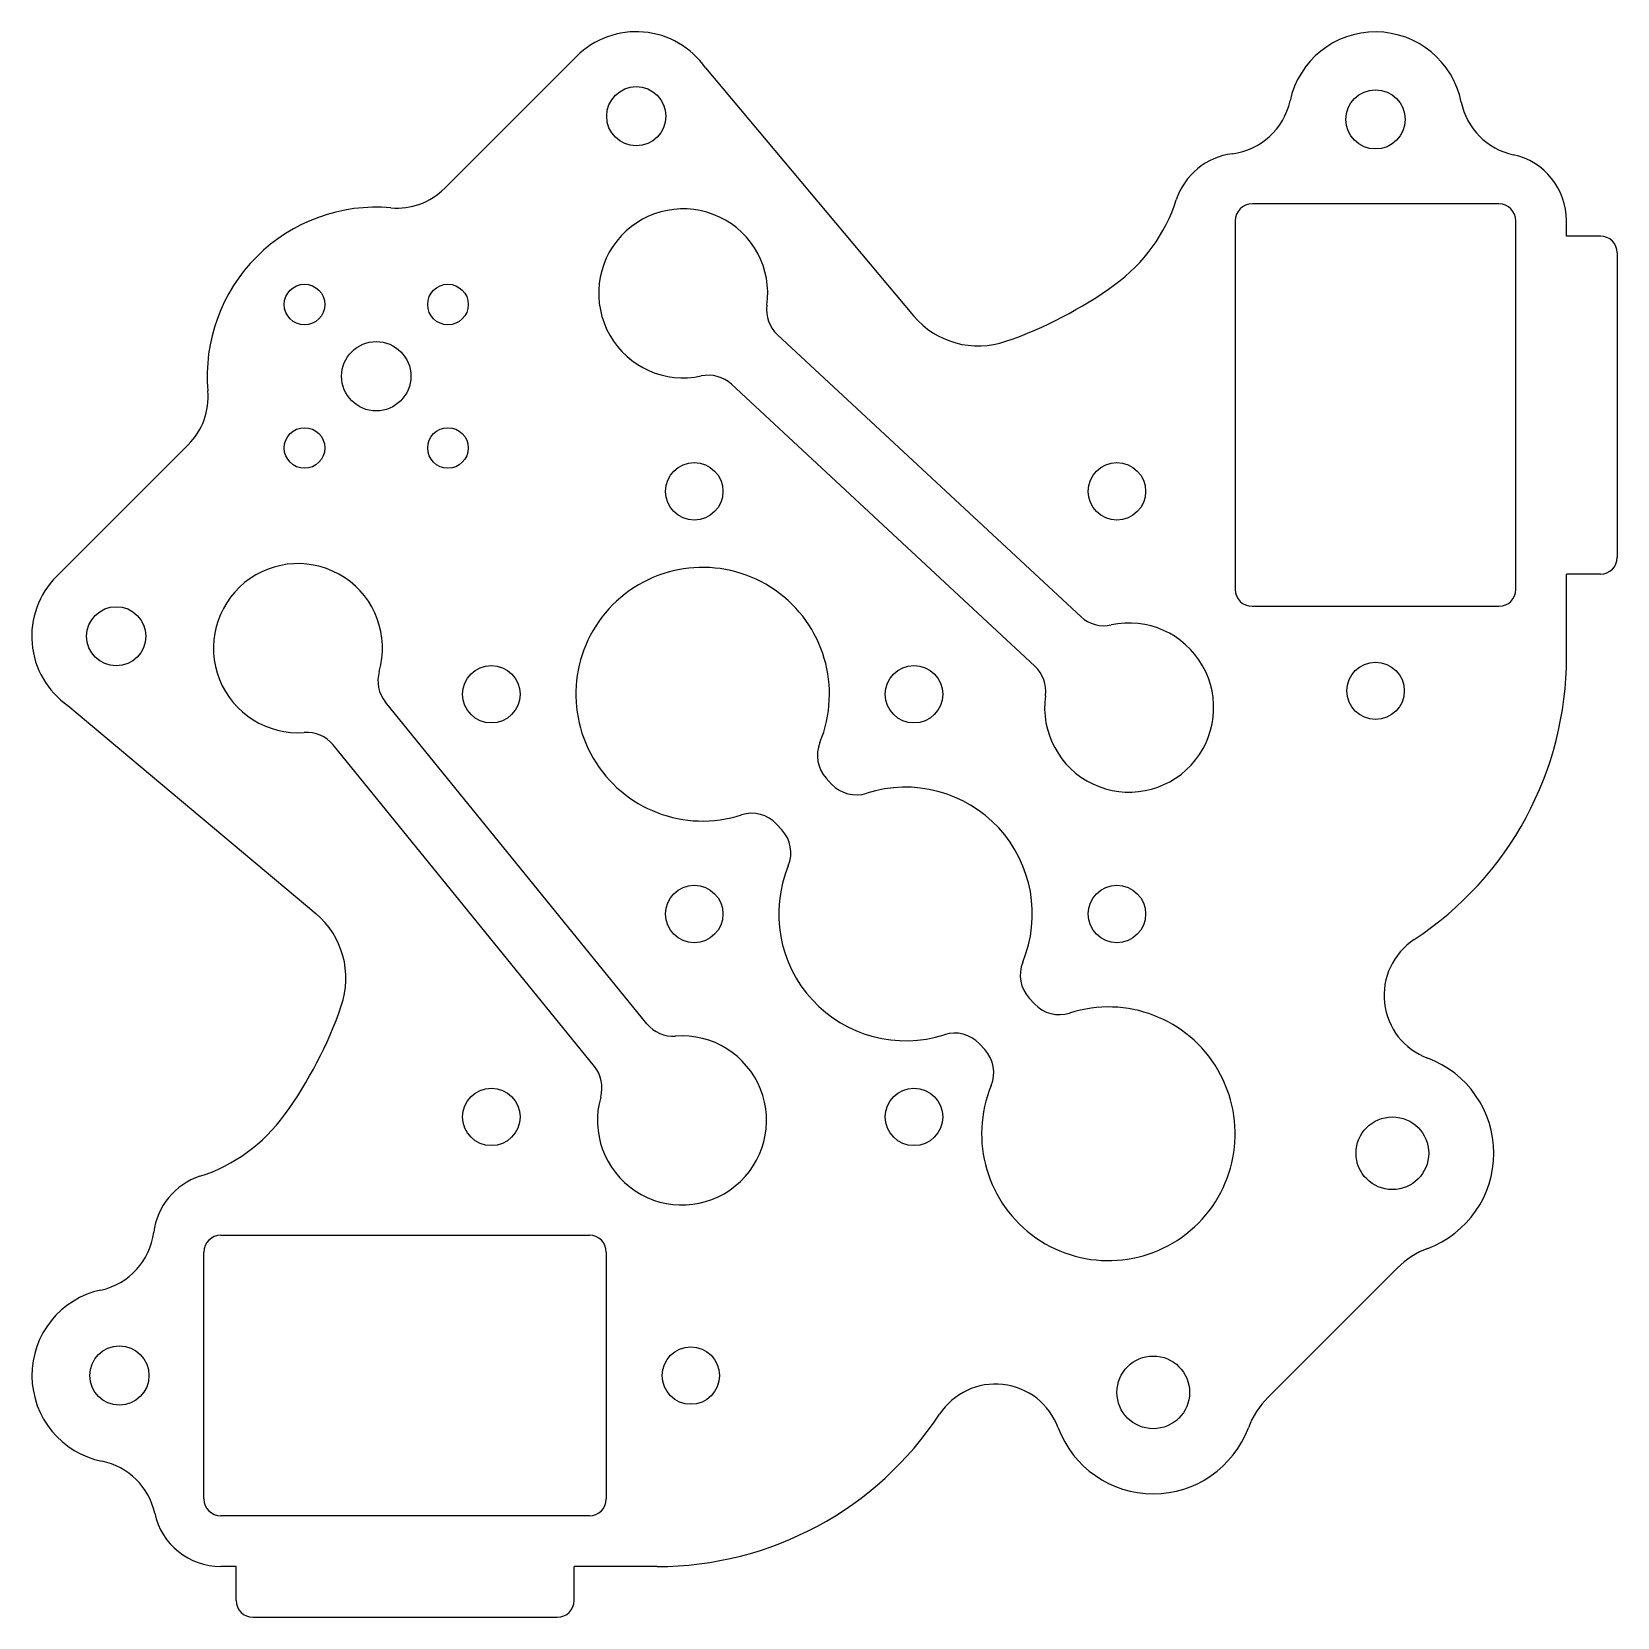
# Model space of a CAD drawing. Header units: millimetres. Extents: x -41.7 to 52.1, y -52.1 to 41.7.
import ezdxf

# ---------------------------------------------------------------- set-up
doc = ezdxf.new("R2010")
doc.units = ezdxf.units.MM

msp = doc.modelspace()

# ---------------------------------------------------------------- linework, layer by layer
at = {"color": 7, "linetype": 'Continuous', "lineweight": 25}
for p, q in [((-17.26, 32.426), (-9.464, 40.223)), ((-1.832, 39.555), (10.476, 24.886)), ((45.1, 31.5), (30.5, 31.5)), ((29.5, 30.5), (29.5, 8.7)), ((46.1, 8.7), (46.1, 30.5)), ((49.1, 29.6), (49.1, 30.5)), ((51.1, 29.6), (49.1, 29.6)), ((52.1, 28.6), (52.1, 10.6)), ((20.379, 7.084), (2.42, 23.765)), ((17.656, 4.153), (-0.302, 20.835)), ((-40.223, 9.464), (-32.426, 17.26)), ((49.1, 4.7), (49.1, 9.6)), ((51.1, 9.6), (49.1, 9.6)), ((30.5, 7.7), (45.1, 7.7)), ((-5.299, -16.99), (-20.761, 2.028)), ((-39.555, 1.832), (-24.886, -10.476)), ((-8.402, -19.513), (-23.865, -0.495)), ((5.625, -2.812), (5.314, -2.475)), ((2.375, -5.188), (2.686, -5.525)), ((17.625, -15.812), (17.314, -15.475)), ((14.375, -18.188), (14.686, -18.525)), ((-30.5, -29.5), (-8.7, -29.5)), ((-31.5, -45.1), (-31.5, -30.5)), ((-7.7, -30.5), (-7.7, -45.1)), ((31.43, -39.092), (39.092, -31.43)), ((-8.7, -46.1), (-30.5, -46.1)), ((-29.6, -49.1), (-30.5, -49.1)), ((-29.6, -51.1), (-29.6, -49.1)), ((-9.6, -51.1), (-9.6, -49.1)), ((-4.7, -49.1), (-9.6, -49.1)), ((-28.6, -52.1), (-10.6, -52.1))]:
    msp.add_line(p, q, dxfattribs=at)
for centre, radius in [((-5.928, 36.687), 1.75), ((37.8, 36.5), 1.75), ((-25.55, 25.55), 1.2), ((-17.065, 25.55), 1.2), ((-21.308, 21.308), 2.05), ((-25.55, 17.065), 1.2), ((-17.065, 17.065), 1.2), ((-2.5, 14.5), 1.7), ((22.5, 14.5), 1.7), ((-36.687, 5.928), 1.75), ((-14.5, 2.5), 1.7), ((10.5, 2.5), 1.7), ((37.8, 2.7), 1.7), ((-2.5, -10.5), 1.7), ((22.5, -10.5), 1.7), ((-14.5, -22.5), 1.7), ((10.5, -22.5), 1.7), ((38.796, -24.654), 2.15), ((-36.5, -37.8), 1.75), ((-2.7, -37.8), 1.7), ((24.654, -38.796), 2.15)]:
    msp.add_circle(centre, radius, dxfattribs=at)
for centre, radius, start, end in [((-5.928, 36.687), 5, 35, 135), ((37.8, 36.5), 5.175, 11.43389, 167.80199), ((28.832, 38.439), 4, 277.10361, 347.80199), ((46.793, 38.319), 4, 191.43389, 257.78303), ((29.821, 30.5), 4, 97.10361, 162.01972), ((45.1, 30.5), 4, 0, 77.78303), ((-20.089, 35.254), 4, 265.0052, 315), ((-21.308, 21.308), 10, 85.0052, 184.9948), ((-3.15, 26.21), 5, 351.96172, 282.26191), ((16.505, 34.822), 10, 305.96732, 342.01972), ((30.5, 30.5), 1, 90, 180), ((45.1, 30.5), 1, 0, 90), ((51.1, 28.6), 1, 0, 90), ((7.876, 46.713), 24.693, 289.05983, 305.96732), ((3.781, 25.231), 2, 171.96172, 227.11181), ((14.307, 28.1), 5, 220, 289.05983), ((-1.663, 19.369), 2, 47.11181, 102.26191), ((-35.254, 20.089), 4, 315, 4.9948), ((51.1, 10.6), 1, 270, 0), ((-36.687, 5.928), 5, 135, 235), ((-25.937, 5.224), 5, 343.96172, 274.26191), ((-2, 2.5), 7.5, 337.61045, 287.80833), ((30.5, 8.7), 1, 180, 270), ((45.1, 8.7), 1, 270, 0), ((23.226, 1.709), 5, 171.96172, 102.26191), ((21.74, 8.549), 2, 227.11181, 282.26191), ((29.1, 4.7), 20, 303.33016, 0), ((-19.209, 3.29), 2, 163.96172, 219.11181), ((16.295, 2.688), 2, 351.96172, 47.11181), ((-25.416, -1.757), 2, 39.11181, 94.26191), ((6.784, -1.119), 2, 157.61045, 222.70939), ((7.095, -1.455), 2, 222.70939, 287.80833), ((10, -10.5), 7.5, 337.61045, 107.80833), ((0.905, -6.545), 2, 42.70939, 107.80833), ((1.216, -6.881), 2, 337.61045, 42.70939), ((10, -10.5), 7.5, 157.61045, 287.80833), ((-28.1, -14.307), 5, 340.94017, 50), ((42.265, -15.318), 3.959, 123.33016, 249.61998), ((18.784, -14.119), 2, 157.61045, 222.70939), ((-46.713, -7.876), 24.693, 324.03268, 340.94017), ((19.095, -14.455), 2, 222.70939, 287.80833), ((22, -23.5), 7.5, 157.61045, 107.80833), ((-3.226, -22.709), 5, 163.96172, 94.26191), ((-3.747, -15.728), 2, 219.11181, 274.26191), ((12.905, -19.545), 2, 42.70939, 107.80833), ((13.216, -19.881), 2, 337.61045, 42.70939), ((-9.954, -20.775), 2, 343.96172, 39.11181), ((38.796, -24.654), 6, 290.38002, 69.61998), ((-34.822, -16.505), 10, 287.98028, 324.03268), ((-30.5, -29.821), 4, 107.98028, 172.89639), ((-38.439, -28.832), 4, 282.19801, 352.89639), ((-30.5, -30.5), 1, 90, 180), ((-8.7, -30.5), 1, 0, 90), ((42.627, -34.966), 5, 110.38002, 135), ((-36.5, -37.8), 5.175, 102.19801, 258.56611), ((15.318, -42.265), 3.959, 20.38002, 146.66984), ((34.966, -42.627), 5, 135, 159.61998), ((-4.7, -29.1), 20, 270, 326.66984), ((24.654, -38.796), 6, 200.38002, 339.61998), ((-38.319, -46.793), 4, 12.21697, 78.56611), ((-30.5, -45.1), 4, 192.21697, 270), ((-30.5, -45.1), 1, 180, 270), ((-8.7, -45.1), 1, 270, 0), ((-28.6, -51.1), 1, 180, 270), ((-10.6, -51.1), 1, 270, 0)]:
    msp.add_arc(centre, radius, start, end, dxfattribs=at)

doc.saveas('drawing.dxf')
